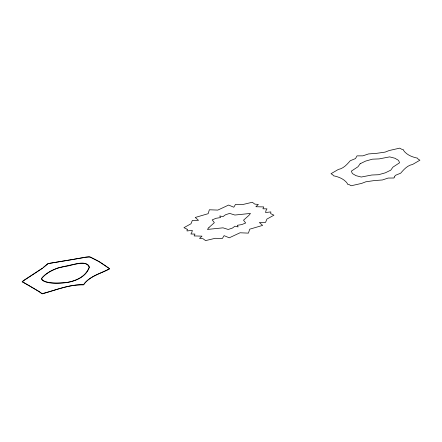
<?xml version="1.0" encoding="UTF-8"?>
<svg xmlns="http://www.w3.org/2000/svg" width="442" height="442" viewBox="0 0 442 442"><rect width="100%" height="100%" fill="white"/><g stroke="black" fill="none" stroke-linecap="round" stroke-linejoin="round"><path stroke-width="0.66" d="M43.614 267.327L48.233 263.543L88.731 256.774L89.975 256.951L97.489 260.692L104.909 265.449M42.327 268.316L22.288 281.598L34.83 289.151M74.295 259.216L85.892 257.106L90.113 257.012M73.576 259.382L47.885 263.631L42.062 268.521L24.128 280.134L22.1 281.841C28.857 285.433 35.725 289.228 41.984 293.681C55.631 290.322 69.245 284.372 83.604 284.692C89.544 276.156 100.566 273.565 109.362 268.94L109.356 268.631M90.549 257.227L99.853 262.018L108.406 267.902M35.714 289.609L39.465 291.714L42.183 293.853C55.692 290.162 69.184 284.267 83.45 284.897C89.339 276.134 100.743 273.642 109.566 268.797L108.975 268.294M109.135 268.41L105.124 265.603M187.215 229.265L187.016 230.951L192.32 230.354L191.861 232.348L190.905 234.017L194.961 234.067L194.115 235.94L202.005 236.144L199.535 238.437L203.055 238.741L205.563 240.603L215.254 238.299L222.381 238.448L224.083 235.641L229.26 237.807L240.056 232.774L248.421 233.133L249.736 229.177L262.631 225.398L259.371 222.525L265.554 222.392L266.907 219.094L273.924 215.188L270.664 213.602L270.863 211.917L265.559 212.514L266.018 210.519L266.974 208.851L262.918 208.801L263.763 206.928L255.874 206.723L258.343 204.431L254.824 204.127L252.316 202.265L242.625 204.569L235.498 204.419L233.796 207.226L228.619 205.06L217.823 210.094L209.359 209.773L208.143 213.69L195.242 217.47L198.508 220.343L192.325 220.475L190.972 223.774L183.955 227.68L187.215 229.265M89.295 267.172C82.621 283.626 60.184 284.991 45.09 281.709A13.796 5.304 -5.3 0 1 42.156 279.957L41.603 278.543C45.327 273.432 51.929 270.322 57.803 268.034C66.996 266.327 76.35 262.438 85.765 263.747A13.801 6.028 -12.6 0 1 88.698 265.498L89.295 267.172M89.323 267.266C86.3 276.952 75.344 281.09 66.167 282.56C58.294 282.897 48.15 284.991 41.736 279.388L41.57 278.466C47.244 271.642 56.477 267.742 65.212 266.244C72.195 266.189 85.267 258.52 89.323 267.266M394.303 177.015L393.999 177.993L388.087 178.065L382.418 179.971L374.065 180.607L365.805 181.8L361.65 183.397L351.18 185.762L349.141 184.607L347.522 184.237L347.462 183.612C344.274 178.966 338.638 176.817 333.307 175.734L332.92 174.905L331.019 173.7L338.329 169.452C343.445 168.551 347.042 164.468 350.246 160.728L355.495 158.573L357.014 155.877L362.827 155.844L368.501 153.938L376.855 153.302L385.115 152.109L389.264 150.512L399.734 148.147L401.772 149.302L403.397 149.672L403.452 150.297C406.64 154.943 412.276 157.092 417.607 158.175L417.994 159.004L419.9 160.208L412.59 164.457C407.474 165.358 403.877 169.441 400.673 173.181L395.424 175.336L394.303 177.015M360.142 163.75L357.987 166.761L351.368 171.115L352.202 173.203L353.059 173.999A31.713 13.05 -8.9 0 1 355.705 175.584L361.263 177.032L371.783 175.01L378.496 174.728L385.286 172.833L390.772 170.159L392.927 167.148L399.551 162.8L398.717 160.711L397.861 159.91A31.713 13.05 -8.9 0 1 395.209 158.324L389.651 156.877L379.137 158.899L372.418 159.181L365.633 161.076L360.142 163.75M208.956 227.497L207.408 229.437L222.995 227.829L228.238 229.47L232.426 228.066L234.934 226.188L238.122 226.928L237.343 225.293L241.802 224.58L245.68 222.983L243.514 220.199L248.923 215.37L250.47 213.431L234.884 215.039L229.641 213.398L225.453 214.801L222.945 216.679L219.757 215.939L220.536 217.575L216.077 218.287L212.199 219.884L214.359 222.669L208.956 227.497"/></g></svg>
